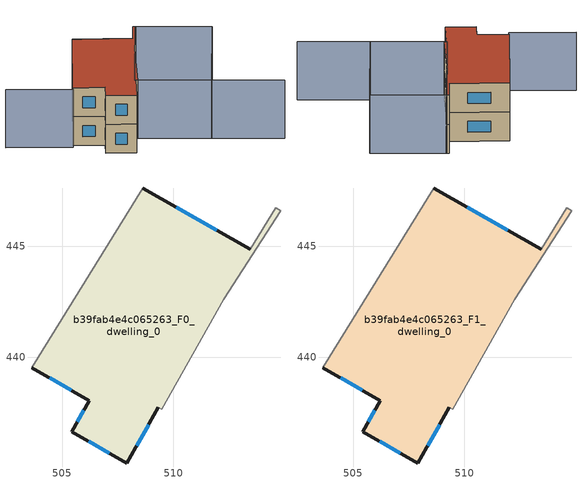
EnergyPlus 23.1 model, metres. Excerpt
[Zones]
b39fab4e4c065263_F0_dwelling_0
 floor ground (EU_floor_Construction): 514.6,446.72 514.82,446.58 512.26,442.6 509.48,437.67 509.33,437.77 507.9,435.26 505.43,436.67 506.23,438.06 503.64,439.54 508.62,447.61 513.45,444.85 z0
 wall outside (EU_wall_Construction): 513.45,444.85 508.62,447.61 / 503.64,439.54 506.23,438.06 505.43,436.67 507.9,435.26 509.33,437.77 z0:3
 wall adiabatic (EU_wall_Construction): 509.33,437.77 509.48,437.67 512.26,442.6 514.82,446.58 514.6,446.72 513.45,444.85 / 508.62,447.61 503.64,439.54 z0:3
 window (EU_Window_Construction): 511.94,445.71 510.12,446.75 / 508.34,436.04 508.88,436.99 / 506.2,436.23 507.13,435.7 / 505.98,437.63 505.68,437.1 / 504.44,439.08 505.42,438.52 z0.93:2.07
b39fab4e4c065263_F1_dwelling_0
 floor to b39fab4e4c065263_F0_dwelling_0 (EU_floor_Construction): 514.6,446.72 514.82,446.58 512.26,442.6 509.48,437.67 509.33,437.77 507.9,435.26 505.43,436.67 506.23,438.06 503.63,439.54 508.62,447.61 513.45,444.85 z3
 wall outside (EU_wall_Construction): 513.45,444.85 508.62,447.61 / 503.64,439.54 506.23,438.06 505.43,436.67 507.9,435.26 509.33,437.77 z3:6
 wall adiabatic (EU_wall_Construction): 509.33,437.77 509.48,437.67 512.26,442.6 514.82,446.58 514.6,446.72 513.45,444.85 / 508.62,447.61 503.64,439.54 z3:6
 window (EU_Window_Construction): 511.94,445.71 510.12,446.75 / 508.34,436.04 508.88,436.99 / 506.2,436.23 507.13,435.7 / 505.98,437.63 505.68,437.1 / 504.44,439.08 505.42,438.52 z3.93:5.07
 roof outside (EU_roof_Construction): 509.48,437.67 512.26,442.6 514.82,446.58 514.6,446.72 513.45,444.85 508.62,447.61 503.64,439.54 506.23,438.06 505.43,436.67 507.9,435.26 509.33,437.77 z6
shading: 520.91,430.51 515.25,434.09 / 515.25,434.09 520.83,442.95 / 503.56,439.29 498.28,442.5 / 520.8,442.89 515.23,434.05 / 515.23,434.05 509.25,437.82 / 509.25,437.82 514.82,446.66 / 514.82,446.66 520.8,442.89 z0:6
[Building]
EU S2 Campaign: North Axis=0; Terrain=City; Solar Distribution=FullExterior
[Site:Location]
Montreal-Trudeau.Intl.AP: Latitude=45.4667; Longitude=-73.75; Time Zone=-5; Elevation=36
[SizingPeriod:WeatherFileDays]
AnnualSizingPeriod: Begin Month=1; Begin Day of Month=1; End Month=12; End Day of Month=31; Day of Week for Start Day=Monday; Use Weather File Daylight Saving Period=No; Use Weather File Rain and Snow Indicators=No
[MATERIAL]
EU_InternalMass_Material: Roughness=MediumRough; Thickness=0.1; Conductivity=1; Density=1800; Specific Heat=900; Thermal Absorptance=0.9; Solar Absorptance=0.7; Visible Absorptance=0.7
[MATERIAL:NOMASS] Roughness=MediumRough; Thermal Absorptance=0.9; Solar Absorptance=0.7; Visible Absorptance=0.7
Name | Thermal Resistance
EU_wall_NoMass; EU_floor_NoMass | 1.51479
EU_roof_NoMass | 2.84114
[WINDOWMATERIAL:SIMPLEGLAZINGSYSTEM]
EU_Window_SimpleGlazing: UFactor=3.53504; Solar Heat Gain Coefficient=0.8; Visible Transmittance=0.8
[CONSTRUCTION]
EU_wall_Construction: EU_wall_NoMass
EU_roof_Construction: EU_roof_NoMass
EU_floor_Construction: EU_floor_NoMass
EU_Window_Construction: EU_Window_SimpleGlazing
EU_InternalMass_Construction: EU_InternalMass_Material
[ZONE] Type=1; Multiplier=1; Ceiling Height=autocalculate; Floor Area=autocalculate; Part of Total Floor Area=Yes
Name | Volume
b39fab4e4c065263_F0_dwelling_0 | 180.554
b39fab4e4c065263_F1_dwelling_0 | 180.552
[INTERNALMASS] Construction=EU_InternalMass_Construction; Surface Area=60.1842
Name | Zone or ZoneList
b39fab4e4c065263_F0_dwelling_0_EU_InternalMass | b39fab4e4c065263_F0_dwelling_0
b39fab4e4c065263_F1_dwelling_0_EU_InternalMass | b39fab4e4c065263_F1_dwelling_0
[OTHEREQUIPMENT] Fuel Type=Electricity; Design Level Calculation Method=Watts/Area; Power per Zone Floor Area=1; Fraction Latent=0; Fraction Radiant=0; Fraction Lost=0; Carbon Dioxide Generation Rate=0; EndUse Subcategory=EU_Step8_InternalGains
Name | Zone or ZoneList or Space or SpaceList | Schedule
EU_Step8_InternalGain_b39fab4e4c065263_F0_dwelling_0_f000 | b39fab4e4c065263_F0_dwelling_0 | EU_Step8_GainSchedule_b39fab4e4c065263_F0_dwelling_0_f000
EU_Step8_InternalGain_b39fab4e4c065263_F1_dwelling_0_f000 | b39fab4e4c065263_F1_dwelling_0 | EU_Step8_GainSchedule_b39fab4e4c065263_F1_dwelling_0_f000
[ZONEVENTILATION:DESIGNFLOWRATE] Schedule=EU_AlwaysOn; Design Flow Rate Calculation Method=AirChanges/Hour; Air Changes per Hour=0.775154; Ventilation Type=Natural; Fan Pressure Rise=0; Fan Total Efficiency=1; Constant Term Coefficient=1; Temperature Term Coefficient=0; Velocity Term Coefficient=0; Velocity Squared Term Coefficient=0; Minimum Indoor Temperature=-100; Maximum Indoor Temperature=100; Delta Temperature=-100; Minimum Outdoor Temperature=-100; Maximum Outdoor Temperature=100; Maximum Wind Speed=40
Name | Zone or ZoneList or Space or SpaceList
EU_ConstantAir_b39fab4e4c065263_F0_dwelling_0 | b39fab4e4c065263_F0_dwelling_0
EU_ConstantAir_b39fab4e4c065263_F1_dwelling_0 | b39fab4e4c065263_F1_dwelling_0
[HVACTEMPLATE:THERMOSTAT] Constant Heating Setpoint=20; Constant Cooling Setpoint=50
EU_HeatOnly_b39fab4e4c065263_F0_dwelling_0; EU_HeatOnly_b39fab4e4c065263_F1_dwelling_0
[HVACTEMPLATE:ZONE:IDEALLOADSAIRSYSTEM] System Availability Schedule=EU_AlwaysOn; Maximum Heating Supply Air Temperature=50; Minimum Cooling Supply Air Temperature=13; Maximum Heating Supply Air Humidity Ratio=0.0156; Minimum Cooling Supply Air Humidity Ratio=0.0077; Heating Limit=NoLimit; Cooling Limit=NoLimit; Heating Availability Schedule=EU_AlwaysOn; Cooling Availability Schedule=EU_CoolingOff; Dehumidification Control Type=ConstantSensibleHeatRatio; Cooling Sensible Heat Ratio=0.7; Dehumidification Setpoint=60; Humidification Control Type=None; Humidification Setpoint=30; Outdoor Air Method=None; Outdoor Air Flow Rate per Person=0.00944; Outdoor Air Flow Rate per Zone Floor Area=0; Outdoor Air Flow Rate per Zone=0; Demand Controlled Ventilation Type=None; Outdoor Air Economizer Type=NoEconomizer; Heat Recovery Type=None; Sensible Heat Recovery Effectiveness=0.7; Latent Heat Recovery Effectiveness=0.65
Name | Template Thermostat
b39fab4e4c065263_F0_dwelling_0 | EU_HeatOnly_b39fab4e4c065263_F0_dwelling_0
b39fab4e4c065263_F1_dwelling_0 | EU_HeatOnly_b39fab4e4c065263_F1_dwelling_0
[SIZING:ZONE] Zone Cooling Design Supply Air Temperature Input Method=SupplyAirTemperature; Zone Cooling Design Supply Air Temperature=13; Zone Heating Design Supply Air Temperature Input Method=SupplyAirTemperature; Zone Heating Design Supply Air Temperature=50; Zone Cooling Design Supply Air Humidity Ratio=0.008; Zone Heating Design Supply Air Humidity Ratio=0.008; Cooling Design Air Flow Method=DesignDay; Cooling Design Air Flow Rate=0; Cooling Minimum Air Flow per Zone Floor Area=0.000762; Cooling Minimum Air Flow=0; Cooling Minimum Air Flow Fraction=0.2; Heating Design Air Flow Method=DesignDay; Heating Design Air Flow Rate=0; Heating Maximum Air Flow per Zone Floor Area=0.002032; Heating Maximum Air Flow=0.141576; Heating Maximum Air Flow Fraction=0.3; Account for Dedicated Outdoor Air System=No; Dedicated Outdoor Air System Control Strategy=NeutralSupplyAir; Dedicated Outdoor Air Low Setpoint Temperature for Design=autosize; Dedicated Outdoor Air High Setpoint Temperature for Design=autosize; Zone Load Sizing Method=Sensible Load Only No Latent Load; Zone Latent Cooling Design Supply Air Humidity Ratio Input Method=HumidityRatioDifference; Zone Cooling Design Supply Air Humidity Ratio Difference=0.005; Zone Latent Heating Design Supply Air Humidity Ratio Input Method=HumidityRatioDifference; Zone Humidification Design Supply Air Humidity Ratio Difference=0.005
b39fab4e4c065263_F0_dwelling_0; b39fab4e4c065263_F1_dwelling_0
[SCHEDULE:CONSTANT]
Name | Hourly Value
EU_AlwaysOn | 1
EU_CoolingOff | 0
[SCHEDULE:FILE] Column Number=1; Rows to Skip at Top=0; Number of Hours of Data=8760; Column Separator=Comma; Interpolate to Timestep=No; Minutes per Item=60; Adjust Schedule for Daylight Savings=Yes
Name | File
EU_Step8_GainSchedule_b39fab4e4c065263_F0_dwelling_0_f000 | ../../schedules/b39fab4e4c065263/b39fab4e4c065263_F0_dwelling_0_f000_gain.csv
EU_Step8_GainSchedule_b39fab4e4c065263_F1_dwelling_0_f000 | ../../schedules/b39fab4e4c065263/b39fab4e4c065263_F1_dwelling_0_f000_gain.csv
